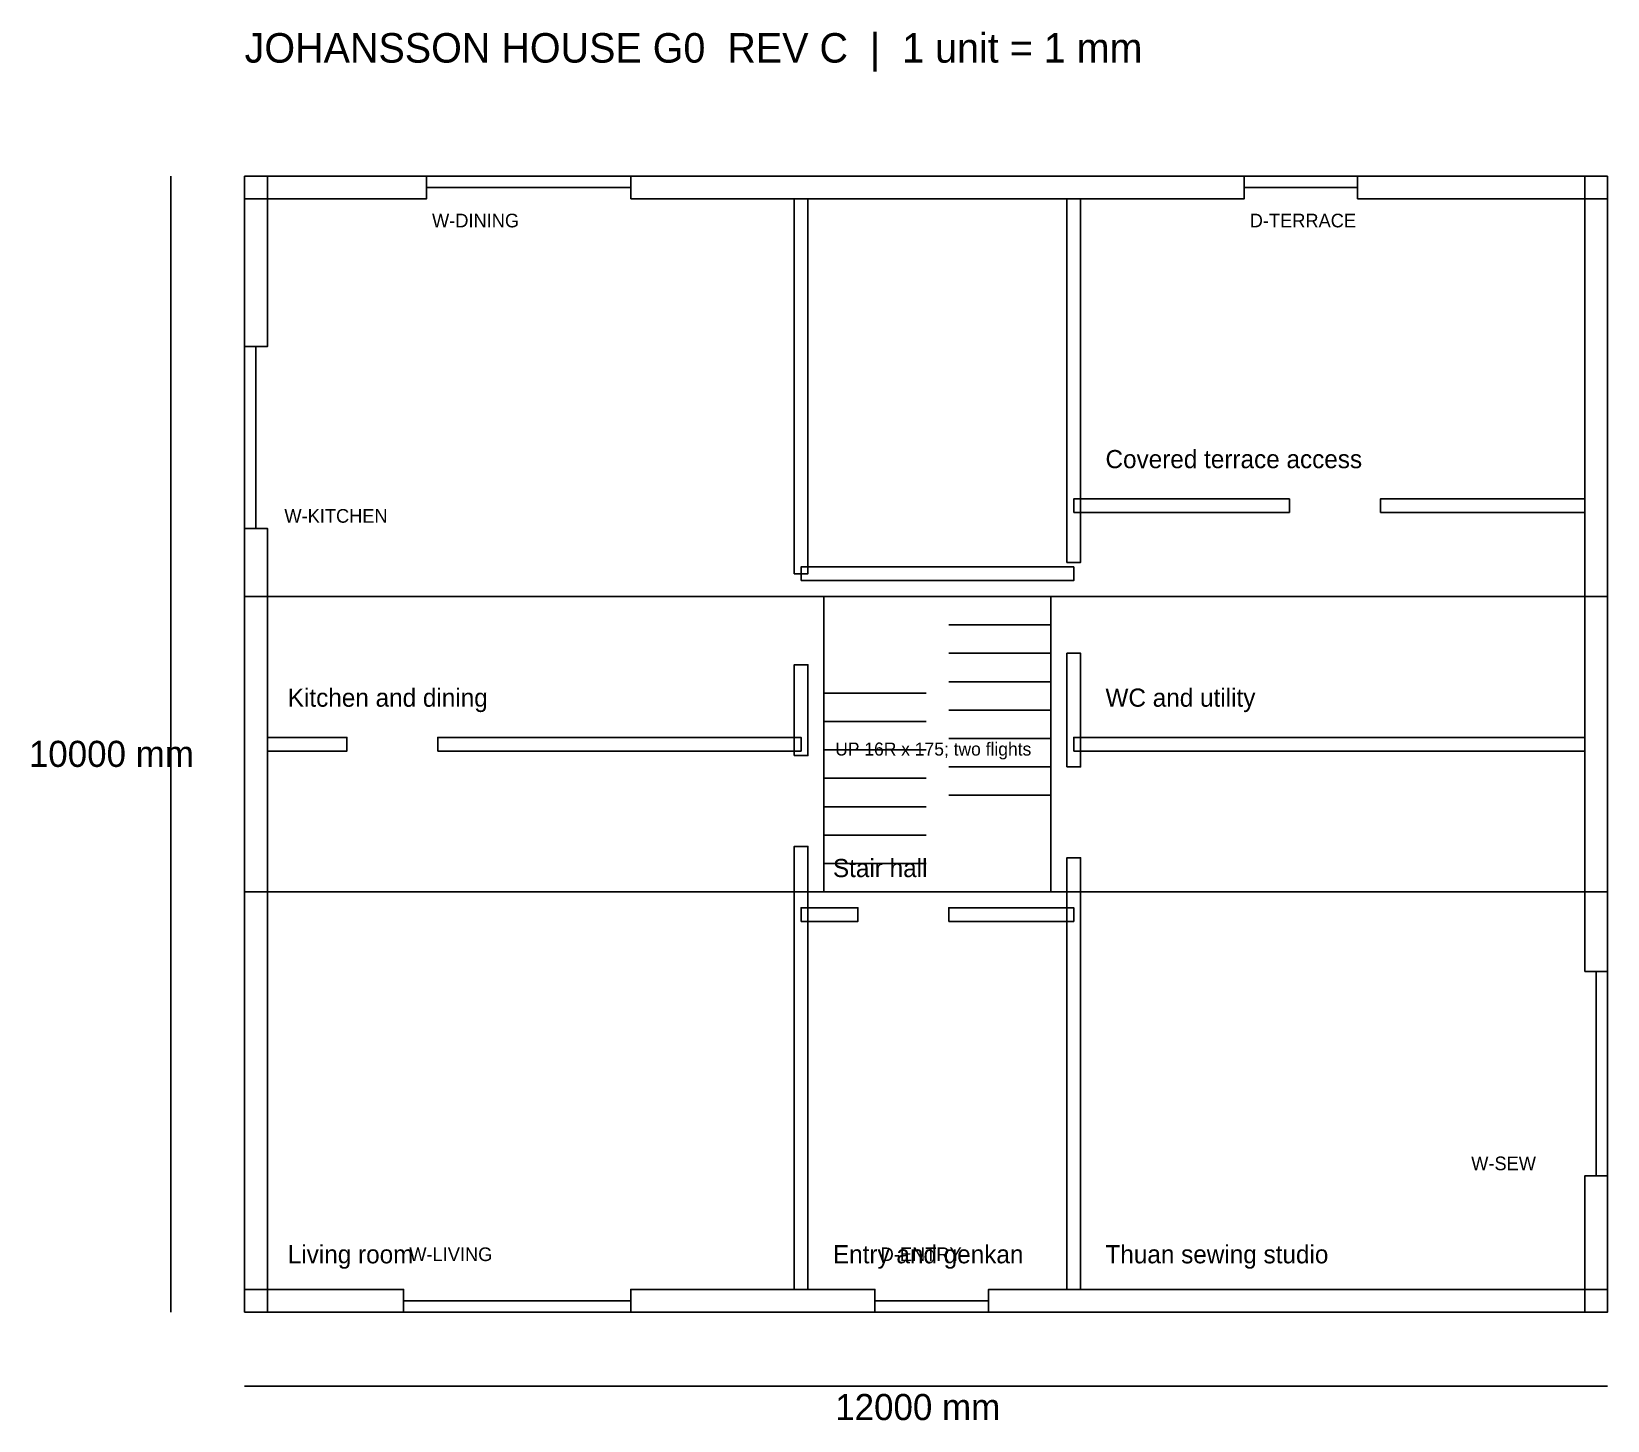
# Model space of a CAD drawing. Header units: millimetres. Extents: x -1877 to 12000, y -953 to 11274.
import ezdxf

# ---------------------------------------------------------------- set-up
doc = ezdxf.new("R2010")
doc.units = ezdxf.units.MM
for name, color, linetype in [('A-ANNOT', 7, 'Continuous'), ('A-DIMS', 5, 'Continuous'), ('A-EXT-WALL', 7, 'Continuous'), ('A-FLOOR', 9, 'Continuous'), ('A-OPENING', 4, 'Continuous'), ('A-PARTITION', 8, 'Continuous'), ('A-STAIR', 3, 'Continuous')]:
    doc.layers.add(name, color=color, linetype=linetype)

msp = doc.modelspace()

# ---------------------------------------------------------------- linework, layer by layer
at = {"layer": 'A-DIMS'}
for p, q in [((-650, 0), (-650, 10000)), ((0, -650), (12000, -650))]:
    msp.add_line(p, q, dxfattribs=at)
at = {"layer": 'A-EXT-WALL'}
for points in [[(0, 9800), (1600, 9800), (1600, 10000), (0, 10000)], [(0, 8500), (200, 8500), (200, 10000), (0, 10000)], [(3400, 9800), (8800, 9800), (8800, 10000), (3400, 10000)], [(9800, 9800), (12000, 9800), (12000, 10000), (9800, 10000)], [(11800, 3000), (12000, 3000), (12000, 10000), (11800, 10000)], [(0, 0), (200, 0), (200, 6900), (0, 6900)], [(11800, 0), (12000, 0), (12000, 1200), (11800, 1200)], [(0, 0), (1400, 0), (1400, 200), (0, 200)], [(3400, 0), (5550, 0), (5550, 200), (3400, 200)], [(6550, 0), (12000, 0), (12000, 200), (6550, 200)]]:
    msp.add_lwpolyline(points, close=True, dxfattribs=at)
at = {"layer": 'A-FLOOR'}
for points in [[(0, 6300), (12000, 6300), (12000, 10000), (0, 10000)], [(0, 3700), (5100, 3700), (5100, 6300), (0, 6300)], [(7100, 3700), (12000, 3700), (12000, 6300), (7100, 6300)], [(0, 0), (12000, 0), (12000, 3700), (0, 3700)]]:
    msp.add_lwpolyline(points, close=True, dxfattribs=at)
at = {"layer": 'A-OPENING'}
for p, q in [((1600, 9900), (3400, 9900)), ((8800, 9900), (9800, 9900)), ((100, 6900), (100, 8500)), ((11900, 1200), (11900, 3000)), ((1400, 100), (3400, 100)), ((5550, 100), (6550, 100))]:
    msp.add_line(p, q, dxfattribs=at)
at = {"layer": 'A-PARTITION'}
for points in [[(4840, 6500), (4960, 6500), (4960, 9800), (4840, 9800)], [(7240, 6600), (7360, 6600), (7360, 9800), (7240, 9800)], [(7300, 7040), (9200, 7040), (9200, 7160), (7300, 7160)], [(10000, 7040), (11800, 7040), (11800, 7160), (10000, 7160)], [(4900, 6440), (7300, 6440), (7300, 6560), (4900, 6560)], [(4840, 4900), (4960, 4900), (4960, 5700), (4840, 5700)], [(7240, 4800), (7360, 4800), (7360, 5800), (7240, 5800)], [(200, 4940), (900, 4940), (900, 5060), (200, 5060)], [(1700, 4940), (4900, 4940), (4900, 5060), (1700, 5060)], [(7300, 4940), (11800, 4940), (11800, 5060), (7300, 5060)], [(4840, 200), (4960, 200), (4960, 4100), (4840, 4100)], [(7240, 200), (7360, 200), (7360, 4000), (7240, 4000)], [(4900, 3440), (5400, 3440), (5400, 3560), (4900, 3560)], [(6200, 3440), (7300, 3440), (7300, 3560), (6200, 3560)]]:
    msp.add_lwpolyline(points, close=True, dxfattribs=at)
at = {"layer": 'A-STAIR'}
for p, q in [((6200, 6300), (7100, 6300)), ((6200, 6050), (7100, 6050)), ((6200, 5800), (7100, 5800)), ((5100, 5450), (6000, 5450)), ((6200, 5550), (7100, 5550)), ((6200, 5300), (7100, 5300)), ((5100, 5200), (6000, 5200)), ((6200, 5050), (7100, 5050)), ((5100, 4950), (6000, 4950)), ((6200, 4800), (7100, 4800)), ((5100, 4700), (6000, 4700)), ((5100, 4450), (6000, 4450)), ((6200, 4550), (7100, 4550)), ((5100, 4200), (6000, 4200)), ((5100, 3950), (6000, 3950)), ((5100, 3700), (6000, 3700))]:
    msp.add_line(p, q, dxfattribs=at)
msp.add_lwpolyline([(5100, 3700), (7100, 3700), (7100, 6300), (5100, 6300)], close=True, dxfattribs=at)

# ---------------------------------------------------------------- texts
at = {"layer": 'A-ANNOT'}
for s, height, p in [('JOHANSSON HOUSE G0  REV C  |  1 unit = 1 mm', 260, (0, 11000)), ('W-DINING', 120, (1650, 9550)), ('D-TERRACE', 120, (8850, 9550)), ('Covered terrace access', 160, (7580, 7430)), ('W-KITCHEN', 120, (350, 6950)), ('Kitchen and dining', 160, (380, 5330)), ('WC and utility', 160, (7580, 5330)), ('10000 mm', 230, (-1900, 4800)), ('UP 16R x 175; two flights', 115, (5200, 4900)), ('Stair hall', 160, (5180, 3830)), ('W-SEW', 120, (10800, 1250)), ('Living room', 160, (380, 430)), ('W-LIVING', 120, (1450, 450)), ('Entry and genkan', 160, (5180, 430)), ('D-ENTRY', 120, (5600, 450)), ('Thuan sewing studio', 160, (7580, 430)), ('12000 mm', 230, (5200, -950))]:
    msp.add_text(s, height=height, dxfattribs=at).set_placement(p)

doc.saveas('drawing.dxf')
